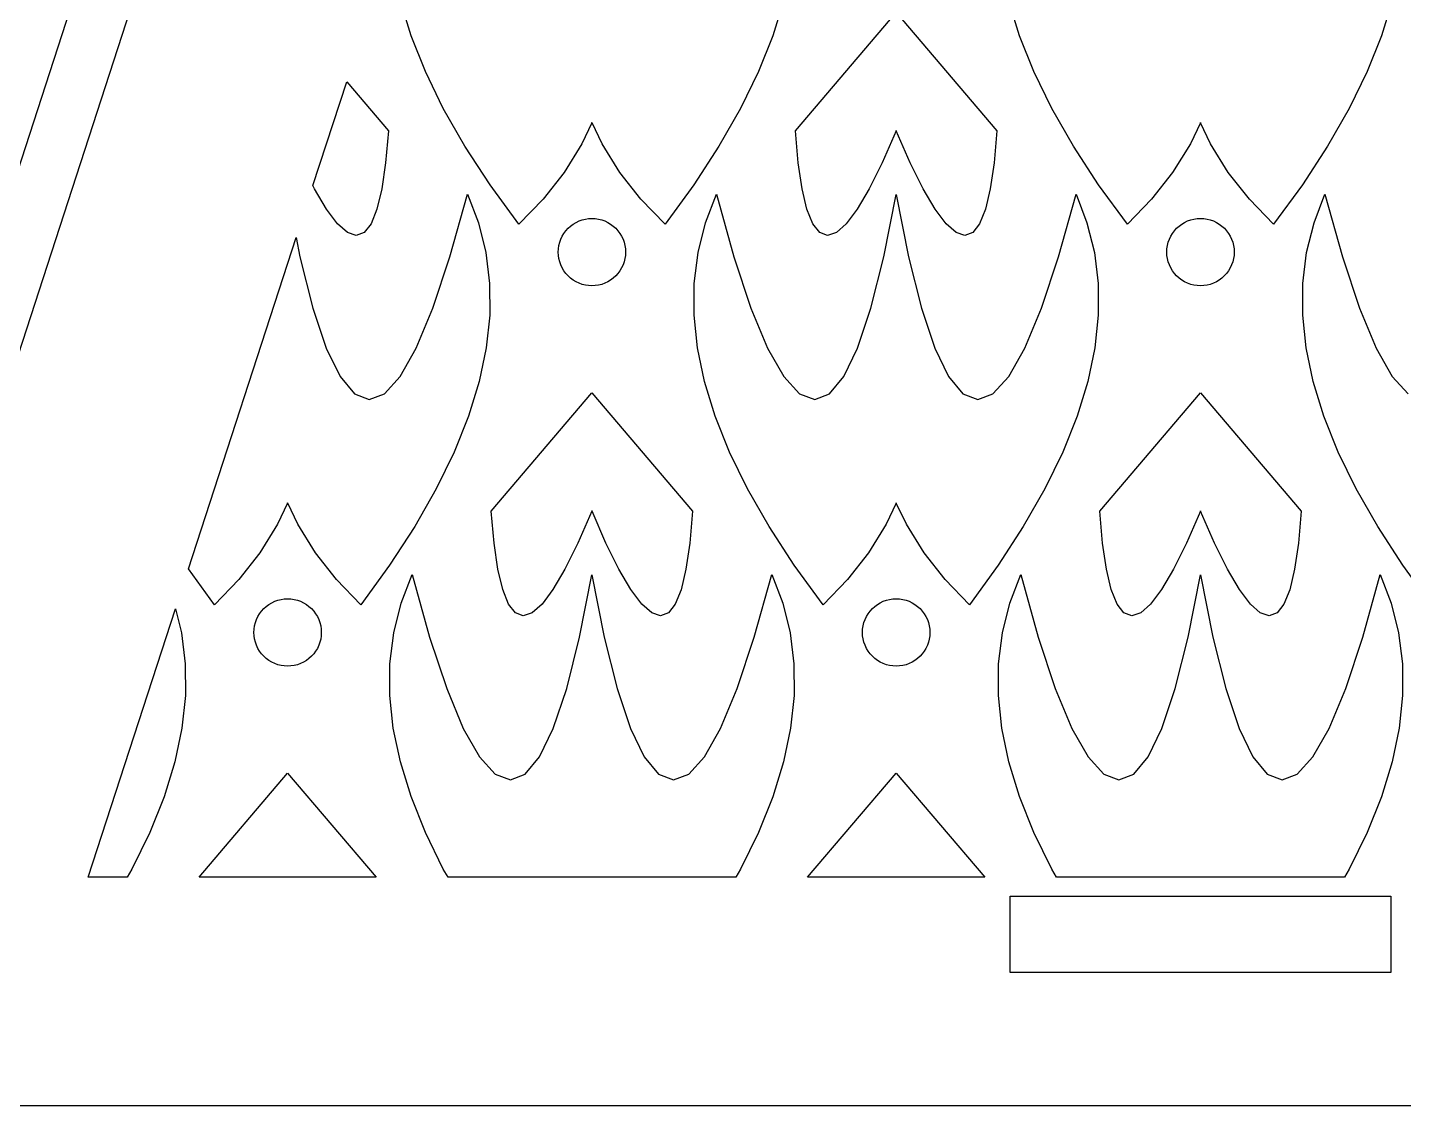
# Model space of a CAD drawing. Header units: metres. Extents: x 20 to 1108, y 20 to 251.
# Drawn here: x 814.9 to 887.2, y 20 to 76.7 of the extents above; entities that cross this region are included whole.
import ezdxf

# ---------------------------------------------------------------- set-up
doc = ezdxf.new("R2010")
doc.units = ezdxf.units.M

msp = doc.modelspace()

# ---------------------------------------------------------------- linework, layer by layer
for p, q in [((798.389, 20.0001), (873.389, 250.826)), ((876.544, 250.826), (801.544, 20)), ((835.034, 76.2383), (834.472, 78.0635)), ((854.617, 78.0625), (854.055, 76.2373)), ((855.248, 71.249), (860.544, 77.4746)), ((860.544, 77.4746), (865.84, 71.249)), ((867.033, 76.2383), (866.472, 78.0635)), ((886.616, 78.0625), (886.055, 76.2373)), ((835.786, 74.3594), (835.034, 76.2383)), ((854.055, 76.2373), (853.303, 74.3594)), ((867.786, 74.3594), (867.033, 76.2383)), ((886.055, 76.2373), (885.302, 74.3594)), ((829.878, 68.3701), (831.649, 73.8232)), ((831.649, 73.8232), (833.84, 71.249)), ((836.73, 72.4307), (835.786, 74.3594)), ((853.303, 74.3594), (852.358, 72.4307)), ((868.729, 72.4307), (867.786, 74.3594)), ((885.302, 74.3594), (884.358, 72.4307)), ((837.863, 70.4482), (836.73, 72.4307)), ((852.358, 72.4307), (851.226, 70.4482)), ((869.862, 70.4482), (868.729, 72.4307)), ((884.358, 72.4307), (883.225, 70.4482)), ((844.54, 71.668), (844.012, 70.5605)), ((844.544, 71.6738), (844.54, 71.6816)), ((844.54, 71.6816), (844.54, 71.668)), ((844.549, 71.6855), (844.544, 71.6738)), ((844.549, 71.6641), (844.549, 71.6855)), ((845.077, 70.5605), (844.549, 71.6641)), ((876.54, 71.668), (876.011, 70.5605)), ((876.543, 71.6738), (876.54, 71.6816)), ((876.54, 71.6816), (876.54, 71.668)), ((876.548, 71.6855), (876.543, 71.6738)), ((876.548, 71.6641), (876.548, 71.6855)), ((877.077, 70.5605), (876.548, 71.6641)), ((833.84, 71.249), (833.691, 69.5684)), ((855.395, 69.5684), (855.248, 71.249)), ((860.54, 71.249), (859.805, 69.5693)), ((860.544, 71.2588), (860.54, 71.2676)), ((860.54, 71.2676), (860.54, 71.249)), ((860.549, 71.2686), (860.544, 71.2588)), ((860.549, 71.248), (860.549, 71.2686)), ((861.283, 69.5693), (860.549, 71.248)), ((865.84, 71.249), (865.691, 69.5684)), ((839.187, 68.415), (837.863, 70.4482)), ((844.012, 70.5605), (843.081, 69.0635)), ((846.008, 69.0645), (845.077, 70.5605)), ((851.226, 70.4482), (849.9, 68.4141)), ((871.186, 68.415), (869.862, 70.4482)), ((876.011, 70.5605), (875.08, 69.0635)), ((878.007, 69.0645), (877.077, 70.5605)), ((883.225, 70.4482), (881.9, 68.4141)), ((833.691, 69.5684), (833.49, 68.1924)), ((855.598, 68.1934), (855.395, 69.5684)), ((859.805, 69.5693), (859.123, 68.1943)), ((861.965, 68.1943), (861.283, 69.5693)), ((865.691, 69.5684), (865.49, 68.1924)), ((843.081, 69.0635), (841.976, 67.6533)), ((847.113, 67.6543), (846.008, 69.0645)), ((875.08, 69.0635), (873.975, 67.6533)), ((879.113, 67.6543), (878.007, 69.0645)), ((829.965, 68.1943), (829.878, 68.3701)), ((830.593, 67.124), (829.965, 68.1943)), ((833.49, 68.1924), (833.236, 67.1221)), ((840.699, 66.333), (839.187, 68.415)), ((849.9, 68.4141), (848.391, 66.333)), ((855.852, 67.123), (855.598, 68.1934)), ((859.123, 68.1943), (858.495, 67.123)), ((862.593, 67.124), (861.965, 68.1943)), ((865.49, 68.1924), (865.236, 67.1221)), ((872.699, 66.333), (871.186, 68.415)), ((881.9, 68.4141), (880.39, 66.333)), ((837.079, 64.625), (837.998, 67.9141)), ((837.998, 67.9141), (838.574, 66.4111)), ((841.976, 67.6533), (840.699, 66.333)), ((848.391, 66.333), (847.113, 67.6543)), ((850.515, 66.4121), (851.09, 67.9141)), ((851.09, 67.9141), (852.009, 64.625)), ((859.894, 64.625), (860.544, 67.9043)), ((860.544, 67.9043), (861.193, 64.626)), ((869.079, 64.625), (869.999, 67.9141)), ((869.999, 67.9141), (870.574, 66.4111)), ((873.975, 67.6533), (872.699, 66.333)), ((880.39, 66.333), (879.113, 67.6543)), ((882.514, 66.4121), (883.089, 67.9141)), ((883.089, 67.9141), (884.009, 64.625)), ((831.167, 66.3604), (830.593, 67.124)), ((833.236, 67.1221), (832.929, 66.3604)), ((843.866, 66.5107), (844.03, 66.5703)), ((844.03, 66.5703), (844.199, 66.6123)), ((844.199, 66.6123), (844.371, 66.6387)), ((844.371, 66.6387), (844.545, 66.6465)), ((844.545, 66.6465), (844.719, 66.6377)), ((844.719, 66.6377), (844.891, 66.6123)), ((844.891, 66.6123), (845.059, 66.5703)), ((845.059, 66.5703), (845.223, 66.5107)), ((856.159, 66.3604), (855.852, 67.123)), ((858.495, 67.123), (857.92, 66.3604)), ((863.167, 66.3604), (862.593, 67.124)), ((865.236, 67.1221), (864.929, 66.3604)), ((875.866, 66.5107), (876.029, 66.5703)), ((876.029, 66.5703), (876.199, 66.6123)), ((876.199, 66.6123), (876.37, 66.6387)), ((876.37, 66.6387), (876.544, 66.6465)), ((876.544, 66.6465), (876.718, 66.6377)), ((876.718, 66.6377), (876.89, 66.6123)), ((876.89, 66.6123), (877.059, 66.5703)), ((877.059, 66.5703), (877.222, 66.5107)), ((831.688, 65.9023), (831.167, 66.3604)), ((832.155, 65.75), (831.688, 65.9023)), ((832.567, 65.9023), (832.155, 65.75)), ((832.929, 66.3604), (832.567, 65.9023)), ((838.574, 66.4111), (838.963, 64.8447)), ((842.981, 65.709), (843.07, 65.8584)), ((843.07, 65.8584), (843.174, 65.998)), ((843.174, 65.998), (843.291, 66.127)), ((843.291, 66.127), (843.42, 66.2441)), ((843.42, 66.2441), (843.56, 66.3467)), ((843.56, 66.3467), (843.709, 66.4365)), ((843.709, 66.4365), (843.866, 66.5107)), ((845.223, 66.5107), (845.38, 66.4365)), ((845.38, 66.4365), (845.529, 66.3467)), ((845.529, 66.3467), (845.669, 66.2441)), ((845.669, 66.2441), (845.798, 66.127)), ((845.798, 66.127), (845.915, 65.998)), ((845.915, 65.998), (846.019, 65.8584)), ((846.019, 65.8584), (846.107, 65.709)), ((850.125, 64.8447), (850.515, 66.4121)), ((856.52, 65.9023), (856.159, 66.3604)), ((856.933, 65.75), (856.52, 65.9023)), ((857.399, 65.9023), (856.933, 65.75)), ((857.92, 66.3604), (857.399, 65.9023)), ((863.688, 65.9023), (863.167, 66.3604)), ((864.155, 65.75), (863.688, 65.9023)), ((864.567, 65.9023), (864.155, 65.75)), ((864.929, 66.3604), (864.567, 65.9023)), ((870.574, 66.4111), (870.963, 64.8447)), ((874.98, 65.709), (875.07, 65.8584)), ((875.07, 65.8584), (875.174, 65.998)), ((875.174, 65.998), (875.29, 66.127)), ((875.29, 66.127), (875.42, 66.2441)), ((875.42, 66.2441), (875.559, 66.3467)), ((875.559, 66.3467), (875.708, 66.4365)), ((875.708, 66.4365), (875.866, 66.5107)), ((877.222, 66.5107), (877.38, 66.4365)), ((877.38, 66.4365), (877.529, 66.3467)), ((877.529, 66.3467), (877.668, 66.2441)), ((877.668, 66.2441), (877.798, 66.127)), ((877.798, 66.127), (877.914, 65.998)), ((877.914, 65.998), (878.018, 65.8584)), ((878.018, 65.8584), (878.107, 65.709)), ((882.125, 64.8447), (882.514, 66.4121)), ((823.33, 48.2178), (828.992, 65.6436)), ((828.992, 65.6436), (829.193, 64.626)), ((842.78, 65.0479), (842.806, 65.2207)), ((842.806, 65.2207), (842.849, 65.3887)), ((842.849, 65.3887), (842.907, 65.5518)), ((842.907, 65.5518), (842.981, 65.709)), ((846.107, 65.709), (846.182, 65.5518)), ((846.182, 65.5518), (846.24, 65.3887)), ((846.24, 65.3887), (846.283, 65.2188)), ((846.283, 65.2188), (846.309, 65.0469)), ((874.78, 65.0479), (874.806, 65.2207)), ((874.806, 65.2207), (874.848, 65.3887)), ((874.848, 65.3887), (874.906, 65.5518)), ((874.906, 65.5518), (874.98, 65.709)), ((878.107, 65.709), (878.182, 65.5518)), ((878.182, 65.5518), (878.24, 65.3887)), ((878.24, 65.3887), (878.283, 65.2188)), ((878.283, 65.2188), (878.309, 65.0469)), ((829.193, 64.626), (829.871, 61.9258)), ((836.181, 61.9248), (837.079, 64.625)), ((838.963, 64.8447), (839.162, 63.2266)), ((842.771, 64.874), (842.78, 65.0479)), ((842.78, 64.6992), (842.771, 64.874)), ((842.806, 64.5283), (842.78, 64.6992)), ((842.849, 64.3594), (842.806, 64.5283)), ((846.283, 64.5273), (846.24, 64.3594)), ((846.309, 64.6992), (846.283, 64.5273)), ((846.309, 65.0469), (846.316, 64.874)), ((846.316, 64.874), (846.309, 64.6992)), ((849.927, 63.2285), (850.125, 64.8447)), ((852.009, 64.625), (852.907, 61.9248)), ((859.217, 61.9248), (859.894, 64.625)), ((861.193, 64.626), (861.871, 61.9258)), ((868.181, 61.9248), (869.079, 64.625)), ((870.963, 64.8447), (871.162, 63.2266)), ((874.771, 64.874), (874.78, 65.0479)), ((874.779, 64.6992), (874.771, 64.874)), ((874.805, 64.5283), (874.779, 64.6992)), ((874.848, 64.3594), (874.805, 64.5283)), ((878.282, 64.5273), (878.24, 64.3594)), ((878.308, 64.6992), (878.282, 64.5273)), ((878.316, 64.874), (878.308, 64.6992)), ((878.309, 65.0469), (878.316, 64.874)), ((881.926, 63.2285), (882.125, 64.8447)), ((884.009, 64.625), (884.907, 61.9248)), ((842.907, 64.1953), (842.849, 64.3594)), ((842.981, 64.0371), (842.907, 64.1953)), ((843.07, 63.8887), (842.981, 64.0371)), ((843.174, 63.749), (843.07, 63.8887)), ((843.291, 63.6201), (843.174, 63.749)), ((845.915, 63.749), (845.798, 63.6191)), ((846.018, 63.8877), (845.915, 63.749)), ((846.107, 64.0371), (846.018, 63.8877)), ((846.182, 64.1953), (846.107, 64.0371)), ((846.24, 64.3594), (846.182, 64.1953)), ((874.906, 64.1953), (874.848, 64.3594)), ((874.98, 64.0371), (874.906, 64.1953)), ((875.07, 63.8887), (874.98, 64.0371)), ((875.174, 63.749), (875.07, 63.8887)), ((875.29, 63.6201), (875.174, 63.749)), ((877.914, 63.749), (877.797, 63.6191)), ((878.018, 63.8877), (877.914, 63.749)), ((878.107, 64.0371), (878.018, 63.8877)), ((878.182, 64.1953), (878.107, 64.0371)), ((878.24, 64.3594), (878.182, 64.1953)), ((839.162, 63.2266), (839.17, 61.5566)), ((843.42, 63.5029), (843.291, 63.6201)), ((843.56, 63.3994), (843.42, 63.5029)), ((843.709, 63.3096), (843.56, 63.3994)), ((843.866, 63.2354), (843.709, 63.3096)), ((844.03, 63.1768), (843.866, 63.2354)), ((844.198, 63.1348), (844.03, 63.1768)), ((844.37, 63.1094), (844.198, 63.1348)), ((844.545, 63.1006), (844.37, 63.1094)), ((844.718, 63.1094), (844.545, 63.1006)), ((844.89, 63.1348), (844.718, 63.1094)), ((845.059, 63.1768), (844.89, 63.1348)), ((845.223, 63.2354), (845.059, 63.1768)), ((845.38, 63.3096), (845.223, 63.2354)), ((845.529, 63.3994), (845.38, 63.3096)), ((845.669, 63.5029), (845.529, 63.3994)), ((845.798, 63.6191), (845.669, 63.5029)), ((849.918, 61.5576), (849.927, 63.2285)), ((871.162, 63.2266), (871.17, 61.5566)), ((875.42, 63.5029), (875.29, 63.6201)), ((875.559, 63.3994), (875.42, 63.5029)), ((875.708, 63.3096), (875.559, 63.3994)), ((875.866, 63.2354), (875.708, 63.3096)), ((876.029, 63.1768), (875.866, 63.2354)), ((876.198, 63.1348), (876.029, 63.1768)), ((876.37, 63.1094), (876.198, 63.1348)), ((876.544, 63.1006), (876.37, 63.1094)), ((876.718, 63.1094), (876.544, 63.1006)), ((876.889, 63.1348), (876.718, 63.1094)), ((877.059, 63.1768), (876.889, 63.1348)), ((877.222, 63.2354), (877.059, 63.1768)), ((877.38, 63.3096), (877.222, 63.2354)), ((877.529, 63.3994), (877.38, 63.3096)), ((877.668, 63.5029), (877.529, 63.3994)), ((877.797, 63.6191), (877.668, 63.5029)), ((881.918, 61.5576), (881.926, 63.2285)), ((829.871, 61.9258), (830.573, 59.8262)), ((835.308, 59.8252), (836.181, 61.9248)), ((839.17, 61.5566), (838.988, 59.8359)), ((850.1, 59.8359), (849.918, 61.5576)), ((852.907, 61.9248), (853.781, 59.8252)), ((858.515, 59.8252), (859.217, 61.9248)), ((861.871, 61.9258), (862.573, 59.8262)), ((867.308, 59.8252), (868.181, 61.9248)), ((871.17, 61.5566), (870.988, 59.8359)), ((882.1, 59.8359), (881.918, 61.5576)), ((884.907, 61.9248), (885.78, 59.8252)), ((830.573, 59.8262), (831.3, 58.3242)), ((834.458, 58.3242), (835.308, 59.8252)), ((838.988, 59.8359), (838.617, 58.0625)), ((850.472, 58.0635), (850.1, 59.8359)), ((853.781, 59.8252), (854.631, 58.3242)), ((857.788, 58.3242), (858.515, 59.8252)), ((862.573, 59.8262), (863.3, 58.3242)), ((866.458, 58.3242), (867.308, 59.8252)), ((870.988, 59.8359), (870.617, 58.0625)), ((882.471, 58.0635), (882.1, 59.8359)), ((885.78, 59.8252), (886.63, 58.3242)), ((831.3, 58.3242), (832.053, 57.4238)), ((833.633, 57.4238), (834.458, 58.3242)), ((838.617, 58.0625), (838.055, 56.2373)), ((851.033, 56.2383), (850.472, 58.0635)), ((854.631, 58.3242), (855.456, 57.4238)), ((857.036, 57.4238), (857.788, 58.3242)), ((863.3, 58.3242), (864.053, 57.4238)), ((865.633, 57.4238), (866.458, 58.3242)), ((870.617, 58.0625), (870.055, 56.2373)), ((883.033, 56.2383), (882.471, 58.0635)), ((886.63, 58.3242), (887.455, 57.4238)), ((832.053, 57.4238), (832.83, 57.123)), ((832.83, 57.123), (833.633, 57.4238)), ((839.248, 51.249), (844.545, 57.4746)), ((844.545, 57.4746), (849.84, 51.249)), ((855.456, 57.4238), (856.259, 57.123)), ((856.259, 57.123), (857.036, 57.4238)), ((864.053, 57.4238), (864.83, 57.123)), ((864.83, 57.123), (865.633, 57.4238)), ((871.248, 51.249), (876.544, 57.4746)), ((876.544, 57.4746), (881.839, 51.249)), ((838.055, 56.2373), (837.302, 54.3594)), ((851.786, 54.3594), (851.033, 56.2383)), ((870.055, 56.2373), (869.302, 54.3594)), ((883.786, 54.3594), (883.033, 56.2383)), ((837.302, 54.3594), (836.358, 52.4307)), ((852.729, 52.4307), (851.786, 54.3594)), ((869.302, 54.3594), (868.358, 52.4307)), ((884.729, 52.4307), (883.786, 54.3594)), ((836.358, 52.4307), (835.225, 50.4482)), ((853.862, 50.4482), (852.729, 52.4307)), ((868.358, 52.4307), (867.225, 50.4482)), ((885.862, 50.4482), (884.729, 52.4307)), ((828.54, 51.668), (828.012, 50.5605)), ((828.543, 51.6738), (828.54, 51.6816)), ((828.54, 51.6816), (828.54, 51.668)), ((828.549, 51.6855), (828.543, 51.6738)), ((828.549, 51.6641), (828.549, 51.6855)), ((829.077, 50.5605), (828.549, 51.6641)), ((860.54, 51.668), (860.012, 50.5605)), ((860.544, 51.6738), (860.54, 51.6816)), ((860.54, 51.6816), (860.54, 51.668)), ((860.549, 51.6855), (860.544, 51.6738)), ((860.549, 51.6641), (860.549, 51.6855)), ((861.077, 50.5605), (860.549, 51.6641)), ((839.396, 49.5684), (839.248, 51.249)), ((844.54, 51.249), (843.806, 49.5693)), ((844.544, 51.2588), (844.54, 51.2676)), ((844.54, 51.2676), (844.54, 51.249)), ((844.549, 51.2686), (844.544, 51.2588)), ((844.549, 51.248), (844.549, 51.2686)), ((845.283, 49.5693), (844.549, 51.248)), ((849.84, 51.249), (849.692, 49.5684)), ((871.395, 49.5684), (871.248, 51.249)), ((876.54, 51.249), (875.805, 49.5693)), ((876.543, 51.2588), (876.54, 51.2676)), ((876.54, 51.2676), (876.54, 51.249)), ((876.548, 51.2686), (876.543, 51.2588)), ((876.548, 51.248), (876.548, 51.2686)), ((877.283, 49.5693), (876.548, 51.248)), ((881.839, 51.249), (881.691, 49.5684)), ((828.012, 50.5605), (827.08, 49.0635)), ((830.007, 49.0645), (829.077, 50.5605)), ((835.225, 50.4482), (833.9, 48.4141)), ((855.187, 48.415), (853.862, 50.4482)), ((860.012, 50.5605), (859.08, 49.0635)), ((862.007, 49.0645), (861.077, 50.5605)), ((867.225, 50.4482), (865.9, 48.4141)), ((887.186, 48.415), (885.862, 50.4482)), ((839.598, 48.1934), (839.396, 49.5684)), ((843.806, 49.5693), (843.124, 48.1943)), ((845.966, 48.1943), (845.283, 49.5693)), ((849.692, 49.5684), (849.491, 48.1924)), ((871.597, 48.1934), (871.395, 49.5684)), ((875.805, 49.5693), (875.123, 48.1943)), ((877.965, 48.1943), (877.283, 49.5693)), ((881.691, 49.5684), (881.49, 48.1924)), ((827.08, 49.0635), (825.976, 47.6533)), ((831.113, 47.6543), (830.007, 49.0645)), ((859.08, 49.0635), (857.976, 47.6533)), ((863.113, 47.6543), (862.007, 49.0645)), ((824.699, 46.333), (823.33, 48.2178)), ((833.9, 48.4141), (832.39, 46.333)), ((834.515, 46.4121), (835.09, 47.9141)), ((835.09, 47.9141), (836.009, 44.625)), ((839.852, 47.123), (839.598, 48.1934)), ((843.124, 48.1943), (842.495, 47.123)), ((843.895, 44.625), (844.545, 47.9043)), ((844.545, 47.9043), (845.193, 44.626)), ((846.594, 47.124), (845.966, 48.1943)), ((849.491, 48.1924), (849.236, 47.1221)), ((853.079, 44.625), (853.999, 47.9141)), ((853.999, 47.9141), (854.574, 46.4111)), ((856.699, 46.333), (855.187, 48.415)), ((865.9, 48.4141), (864.39, 46.333)), ((866.514, 46.4121), (867.09, 47.9141)), ((867.09, 47.9141), (868.009, 44.625)), ((871.852, 47.123), (871.597, 48.1934)), ((875.123, 48.1943), (874.494, 47.123)), ((875.894, 44.625), (876.544, 47.9043)), ((876.544, 47.9043), (877.193, 44.626)), ((878.593, 47.124), (877.965, 48.1943)), ((881.49, 48.1924), (881.235, 47.1221)), ((885.079, 44.625), (885.998, 47.9141)), ((885.998, 47.9141), (886.574, 46.4111)), ((888.698, 46.333), (887.186, 48.415)), ((825.976, 47.6533), (824.699, 46.333)), ((832.39, 46.333), (831.113, 47.6543)), ((840.159, 46.3604), (839.852, 47.123)), ((842.495, 47.123), (841.921, 46.3604)), ((847.168, 46.3604), (846.594, 47.124)), ((849.236, 47.1221), (848.93, 46.3604)), ((857.976, 47.6533), (856.699, 46.333)), ((864.39, 46.333), (863.113, 47.6543)), ((872.159, 46.3604), (871.852, 47.123)), ((874.494, 47.123), (873.92, 46.3604)), ((879.167, 46.3604), (878.593, 47.124)), ((881.235, 47.1221), (880.929, 46.3604)), ((827.42, 46.2441), (827.559, 46.3467)), ((827.559, 46.3467), (827.709, 46.4365)), ((827.709, 46.4365), (827.866, 46.5107)), ((827.866, 46.5107), (828.029, 46.5703)), ((828.029, 46.5703), (828.199, 46.6123)), ((828.199, 46.6123), (828.371, 46.6387)), ((828.371, 46.6387), (828.544, 46.6465)), ((828.544, 46.6465), (828.718, 46.6377)), ((828.718, 46.6377), (828.891, 46.6123)), ((828.891, 46.6123), (829.059, 46.5703)), ((829.059, 46.5703), (829.222, 46.5107)), ((829.222, 46.5107), (829.38, 46.4365)), ((829.38, 46.4365), (829.529, 46.3467)), ((829.529, 46.3467), (829.668, 46.2441)), ((834.126, 44.8447), (834.515, 46.4121)), ((840.521, 45.9023), (840.159, 46.3604)), ((841.921, 46.3604), (841.4, 45.9023)), ((847.688, 45.9023), (847.168, 46.3604)), ((848.93, 46.3604), (848.567, 45.9023)), ((854.574, 46.4111), (854.963, 44.8447)), ((859.42, 46.2441), (859.559, 46.3467)), ((859.559, 46.3467), (859.709, 46.4365)), ((859.709, 46.4365), (859.866, 46.5107)), ((859.866, 46.5107), (860.029, 46.5703)), ((860.029, 46.5703), (860.199, 46.6123)), ((860.199, 46.6123), (860.371, 46.6387)), ((860.371, 46.6387), (860.544, 46.6465)), ((860.544, 46.6465), (860.718, 46.6377)), ((860.718, 46.6377), (860.891, 46.6123)), ((860.891, 46.6123), (861.059, 46.5703)), ((861.059, 46.5703), (861.223, 46.5107)), ((861.223, 46.5107), (861.38, 46.4365)), ((861.38, 46.4365), (861.529, 46.3467)), ((861.529, 46.3467), (861.668, 46.2441)), ((866.125, 44.8447), (866.514, 46.4121)), ((872.52, 45.9023), (872.159, 46.3604)), ((873.92, 46.3604), (873.399, 45.9023)), ((879.688, 45.9023), (879.167, 46.3604)), ((880.929, 46.3604), (880.567, 45.9023)), ((886.574, 46.4111), (886.963, 44.8447)), ((818.061, 32), (822.647, 46.1172)), ((822.647, 46.1172), (822.963, 44.8447)), ((826.906, 45.5518), (826.98, 45.709)), ((826.98, 45.709), (827.07, 45.8584)), ((827.07, 45.8584), (827.174, 45.998)), ((827.174, 45.998), (827.29, 46.127)), ((827.29, 46.127), (827.42, 46.2441)), ((829.668, 46.2441), (829.798, 46.127)), ((829.798, 46.127), (829.914, 45.998)), ((829.914, 45.998), (830.018, 45.8584)), ((830.018, 45.8584), (830.107, 45.709)), ((830.107, 45.709), (830.182, 45.5518)), ((840.933, 45.75), (840.521, 45.9023)), ((841.4, 45.9023), (840.933, 45.75)), ((848.156, 45.75), (847.688, 45.9023)), ((848.567, 45.9023), (848.156, 45.75)), ((858.906, 45.5518), (858.981, 45.709)), ((858.981, 45.709), (859.07, 45.8584)), ((859.07, 45.8584), (859.174, 45.998)), ((859.174, 45.998), (859.291, 46.127)), ((859.291, 46.127), (859.42, 46.2441)), ((861.668, 46.2441), (861.798, 46.127)), ((861.798, 46.127), (861.914, 45.998)), ((861.914, 45.998), (862.019, 45.8584)), ((862.019, 45.8584), (862.107, 45.709)), ((862.107, 45.709), (862.182, 45.5518)), ((872.933, 45.75), (872.52, 45.9023)), ((873.399, 45.9023), (872.933, 45.75)), ((880.155, 45.75), (879.688, 45.9023)), ((880.567, 45.9023), (880.155, 45.75)), ((826.771, 44.874), (826.78, 45.0479)), ((826.779, 44.6992), (826.771, 44.874)), ((826.78, 45.0479), (826.806, 45.2207)), ((826.806, 45.2207), (826.848, 45.3887)), ((826.848, 45.3887), (826.906, 45.5518)), ((830.182, 45.5518), (830.24, 45.3887)), ((830.24, 45.3887), (830.283, 45.2188)), ((830.283, 45.2188), (830.309, 45.0469)), ((830.316, 44.874), (830.308, 44.6992)), ((830.309, 45.0469), (830.316, 44.874)), ((858.771, 44.874), (858.78, 45.0479)), ((858.779, 44.6992), (858.771, 44.874)), ((858.78, 45.0479), (858.806, 45.2207)), ((858.806, 45.2207), (858.848, 45.3887)), ((858.848, 45.3887), (858.906, 45.5518)), ((862.182, 45.5518), (862.24, 45.3887)), ((862.24, 45.3887), (862.283, 45.2188)), ((862.283, 45.2188), (862.309, 45.0469)), ((862.309, 45.0469), (862.316, 44.874)), ((862.316, 44.874), (862.309, 44.6992)), ((822.963, 44.8447), (823.162, 43.2266)), ((826.805, 44.5283), (826.779, 44.6992)), ((826.848, 44.3594), (826.805, 44.5283)), ((826.906, 44.1953), (826.848, 44.3594)), ((826.98, 44.0371), (826.906, 44.1953)), ((830.182, 44.1953), (830.107, 44.0371)), ((830.24, 44.3594), (830.182, 44.1953)), ((830.282, 44.5273), (830.24, 44.3594)), ((830.308, 44.6992), (830.282, 44.5273)), ((833.927, 43.2285), (834.126, 44.8447)), ((836.009, 44.625), (836.908, 41.9248)), ((843.218, 41.9248), (843.895, 44.625)), ((845.193, 44.626), (845.871, 41.9258)), ((852.181, 41.9248), (853.079, 44.625)), ((854.963, 44.8447), (855.162, 43.2266)), ((858.806, 44.5283), (858.779, 44.6992)), ((858.848, 44.3594), (858.806, 44.5283)), ((858.906, 44.1953), (858.848, 44.3594)), ((858.981, 44.0371), (858.906, 44.1953)), ((862.182, 44.1953), (862.107, 44.0371)), ((862.24, 44.3594), (862.182, 44.1953)), ((862.282, 44.5273), (862.24, 44.3594)), ((862.309, 44.6992), (862.282, 44.5273)), ((865.926, 43.2285), (866.125, 44.8447)), ((868.009, 44.625), (868.907, 41.9248)), ((875.217, 41.9248), (875.894, 44.625)), ((877.193, 44.626), (877.871, 41.9258)), ((884.181, 41.9248), (885.079, 44.625)), ((886.963, 44.8447), (887.162, 43.2266)), ((827.07, 43.8887), (826.98, 44.0371)), ((827.174, 43.749), (827.07, 43.8887)), ((827.29, 43.6201), (827.174, 43.749)), ((827.42, 43.5029), (827.29, 43.6201)), ((827.559, 43.3994), (827.42, 43.5029)), ((829.668, 43.5029), (829.529, 43.3994)), ((829.797, 43.6191), (829.668, 43.5029)), ((829.914, 43.749), (829.797, 43.6191)), ((830.018, 43.8877), (829.914, 43.749)), ((830.107, 44.0371), (830.018, 43.8877)), ((859.07, 43.8887), (858.981, 44.0371)), ((859.174, 43.749), (859.07, 43.8887)), ((859.291, 43.6201), (859.174, 43.749)), ((859.42, 43.5029), (859.291, 43.6201)), ((859.559, 43.3994), (859.42, 43.5029)), ((861.668, 43.5029), (861.529, 43.3994)), ((861.797, 43.6191), (861.668, 43.5029)), ((861.914, 43.749), (861.797, 43.6191)), ((862.018, 43.8877), (861.914, 43.749)), ((862.107, 44.0371), (862.018, 43.8877)), ((823.162, 43.2266), (823.171, 41.5566)), ((827.709, 43.3096), (827.559, 43.3994)), ((827.866, 43.2354), (827.709, 43.3096)), ((828.029, 43.1768), (827.866, 43.2354)), ((828.198, 43.1348), (828.029, 43.1768)), ((828.37, 43.1094), (828.198, 43.1348)), ((828.544, 43.1006), (828.37, 43.1094)), ((828.718, 43.1094), (828.544, 43.1006)), ((828.889, 43.1348), (828.718, 43.1094)), ((829.059, 43.1768), (828.889, 43.1348)), ((829.222, 43.2354), (829.059, 43.1768)), ((829.38, 43.3096), (829.222, 43.2354)), ((829.529, 43.3994), (829.38, 43.3096)), ((833.918, 41.5576), (833.927, 43.2285)), ((855.162, 43.2266), (855.171, 41.5566)), ((859.709, 43.3096), (859.559, 43.3994)), ((859.866, 43.2354), (859.709, 43.3096)), ((860.029, 43.1768), (859.866, 43.2354)), ((860.198, 43.1348), (860.029, 43.1768)), ((860.37, 43.1094), (860.198, 43.1348)), ((860.544, 43.1006), (860.37, 43.1094)), ((860.718, 43.1094), (860.544, 43.1006)), ((860.889, 43.1348), (860.718, 43.1094)), ((861.059, 43.1768), (860.889, 43.1348)), ((861.223, 43.2354), (861.059, 43.1768)), ((861.38, 43.3096), (861.223, 43.2354)), ((861.529, 43.3994), (861.38, 43.3096)), ((865.918, 41.5576), (865.926, 43.2285)), ((887.162, 43.2266), (887.17, 41.5566)), ((823.171, 41.5566), (822.988, 39.8359)), ((834.101, 39.8359), (833.918, 41.5576)), ((836.908, 41.9248), (837.781, 39.8252)), ((842.515, 39.8252), (843.218, 41.9248)), ((845.871, 41.9258), (846.574, 39.8262)), ((851.308, 39.8252), (852.181, 41.9248)), ((855.171, 41.5566), (854.988, 39.8359)), ((866.1, 39.8359), (865.918, 41.5576)), ((868.907, 41.9248), (869.78, 39.8252)), ((874.515, 39.8252), (875.217, 41.9248)), ((877.871, 41.9258), (878.573, 39.8262)), ((883.308, 39.8252), (884.181, 41.9248)), ((887.17, 41.5566), (886.988, 39.8359)), ((822.988, 39.8359), (822.617, 38.0625)), ((834.472, 38.0635), (834.101, 39.8359)), ((837.781, 39.8252), (838.631, 38.3242)), ((841.789, 38.3242), (842.515, 39.8252)), ((846.574, 39.8262), (847.3, 38.3242)), ((850.458, 38.3242), (851.308, 39.8252)), ((854.988, 39.8359), (854.617, 38.0625)), ((866.472, 38.0635), (866.1, 39.8359)), ((869.78, 39.8252), (870.63, 38.3242)), ((873.788, 38.3242), (874.515, 39.8252)), ((878.573, 39.8262), (879.3, 38.3242)), ((882.458, 38.3242), (883.308, 39.8252)), ((886.988, 39.8359), (886.616, 38.0625)), ((822.617, 38.0625), (822.055, 36.2373)), ((835.034, 36.2383), (834.472, 38.0635)), ((838.631, 38.3242), (839.456, 37.4238)), ((841.036, 37.4238), (841.789, 38.3242)), ((847.3, 38.3242), (848.053, 37.4238)), ((849.633, 37.4238), (850.458, 38.3242)), ((854.617, 38.0625), (854.055, 36.2373)), ((867.033, 36.2383), (866.472, 38.0635)), ((870.63, 38.3242), (871.455, 37.4238)), ((873.036, 37.4238), (873.788, 38.3242)), ((879.3, 38.3242), (880.052, 37.4238)), ((881.633, 37.4238), (882.458, 38.3242)), ((886.616, 38.0625), (886.055, 36.2373)), ((823.887, 32), (828.544, 37.4746)), ((828.544, 37.4746), (833.201, 32)), ((839.456, 37.4238), (840.259, 37.123)), ((840.259, 37.123), (841.036, 37.4238)), ((848.053, 37.4238), (848.83, 37.123)), ((848.83, 37.123), (849.633, 37.4238)), ((855.888, 32), (860.544, 37.4746)), ((860.544, 37.4746), (865.201, 32)), ((871.455, 37.4238), (872.258, 37.123)), ((872.258, 37.123), (873.036, 37.4238)), ((880.052, 37.4238), (880.83, 37.123)), ((880.83, 37.123), (881.633, 37.4238)), ((822.055, 36.2373), (821.302, 34.3594)), ((835.786, 34.3594), (835.034, 36.2383)), ((854.055, 36.2373), (853.303, 34.3594)), ((867.786, 34.3594), (867.033, 36.2383)), ((886.055, 36.2373), (885.302, 34.3594)), ((821.302, 34.3594), (820.358, 32.4307)), ((836.73, 32.4307), (835.786, 34.3594)), ((853.303, 34.3594), (852.358, 32.4307)), ((868.729, 32.4307), (867.786, 34.3594)), ((885.302, 34.3594), (884.358, 32.4307)), ((820.112, 32), (818.061, 32)), ((820.358, 32.4307), (820.112, 32)), ((833.201, 32), (823.887, 32)), ((836.977, 32), (836.73, 32.4307)), ((852.112, 32), (836.977, 32)), ((852.358, 32.4307), (852.112, 32)), ((865.201, 32), (855.888, 32)), ((868.976, 32), (868.729, 32.4307)), ((884.112, 32), (868.976, 32)), ((884.358, 32.4307), (884.112, 32)), ((866.544, 27), (866.544, 31)), ((866.544, 31), (886.544, 31)), ((886.544, 31), (886.544, 27)), ((886.544, 27), (866.544, 27)), ((801.544, 20), (951.544, 20))]:
    msp.add_line(p, q)

doc.saveas('drawing.dxf')
